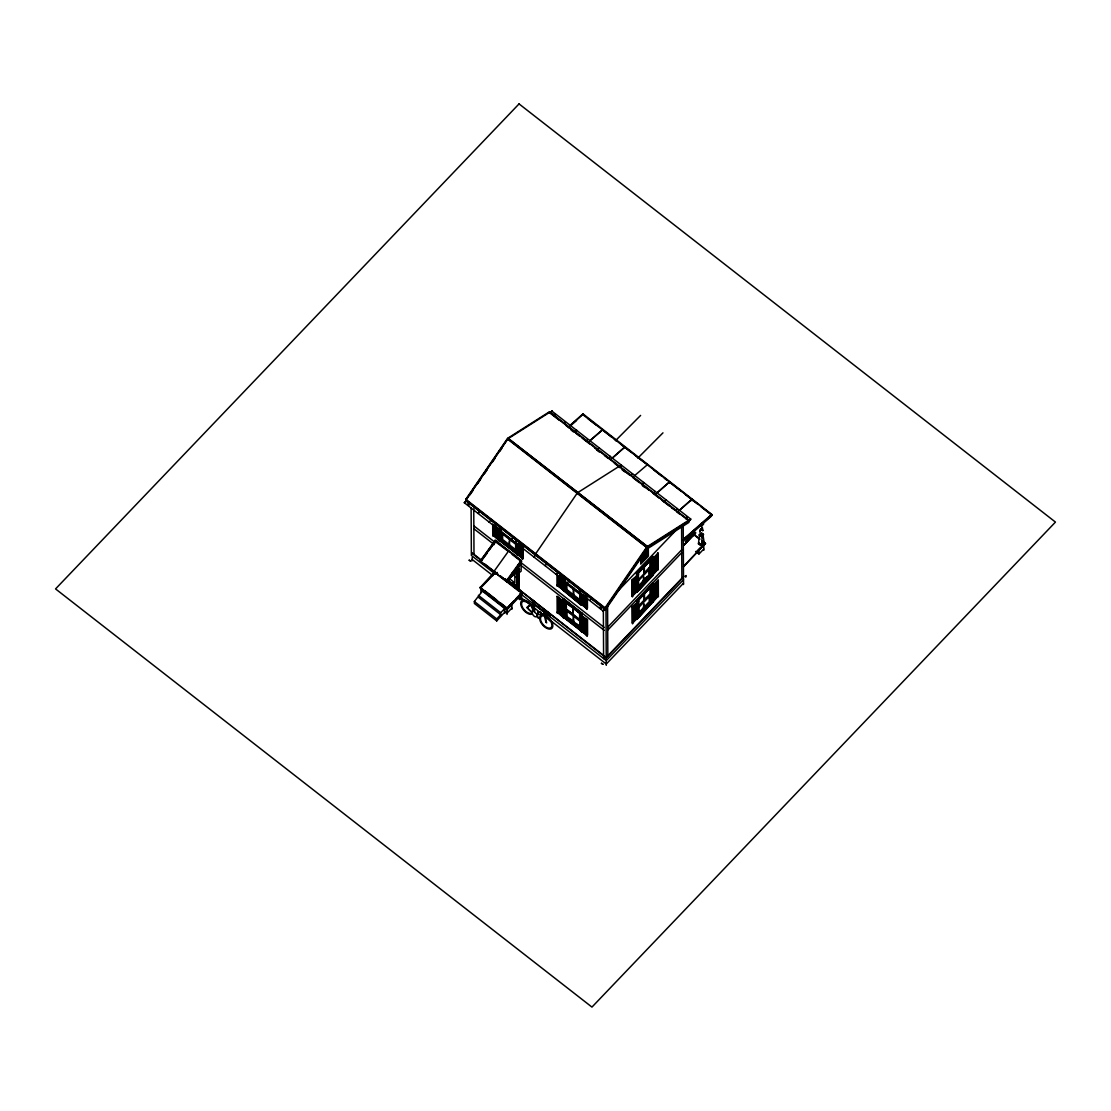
<?xml version="1.0" encoding="UTF-8"?>
<svg xmlns="http://www.w3.org/2000/svg" width="1111" height="1111" viewBox="0 0 1111 1111"><rect width="100%" height="100%" fill="white"/><g stroke="black" fill="none" stroke-linecap="round" stroke-linejoin="round"><path stroke-width="1.5" d="M703.638 543.487L704.291 542.793L701.569 546.293L698.43 543.848L699.083 543.001L701.569 545.626L703.638 542.696L704.291 543.446L702.832 533.835M551.973 411.167L690.764 519.087L690.223 520.17M546.862 563.388L546.543 564.18M576.678 430.151L574.97 432.415M558.028 572.109L557.028 573.818M569.179 580.845L567.193 582.928M580.359 589.552L580.234 590.01M610.203 456.288L608.703 458.44M632.562 473.717L630.562 475.397M643.727 482.424L643.422 483.216M664.211 502.144L666.058 499.881M677.252 508.56L675.988 510.532M657.101 570.012L658.337 569.749M657.24 596.926L658.476 596.676M521.323 557.208L522.698 559.305M585.58 607.3L586.955 609.397M585.719 634.228L587.094 636.325M684.959 576.192L686.195 575.567L685.751 577.206M466.176 501.103L466.273 500.228M490.826 520.323L490.979 519.434M551.514 412.042L551.973 411.126M535.655 554.889L534.419 556.639M598.996 447.789L597.774 449.538M591.524 598.44L590.302 600.204M604.884 609.231L466.273 500.617L464.287 502.7L465.328 502.311M654.879 491.354L653.643 493.103M466.176 501.061L465.037 502.561M490.854 520.309L489.007 522.073M502.019 529.017L501.158 530.253M565.374 421.916L563.485 423.152M700.305 529.641L699.777 532.155M702.096 528.475L701.985 527.669M702.485 527.975L701.041 529.197M702.096 529.044L702.499 528.558M700.374 533.808L701.083 535.627L702.471 534.169M501.158 530.239L500.561 540.529L498.756 539.446L498.464 540.529M564.985 617.522L563.152 616.452L562.86 617.549M647.13 546.334L646.491 547.362L507.741 439.192L508.046 438.331L647.13 546.334L508.046 438.331M546.57 564.166L545.14 565.652M643.436 483.202L641.741 484.104M580.095 590.302L578.4 591.607M465.828 499.311L507.588 438.359L549.514 411.737L689.209 520.628L688.917 522.406L647.282 548.834L605.537 609.661L465.842 500.755L465.828 499.311L605.523 608.203L605.537 609.661M507.588 438.887L465.842 499.839L605.523 608.731L647.282 547.792L690.264 520.184M466.301 499.672L508.046 438.734L549.987 412.098M469.995 494.812L472.897 490.59M477.716 483.563L480.605 479.341M484.452 473.703L487.354 469.481M492.173 462.454L495.062 458.232M499.881 451.191L501.811 448.386M577.123 493.27L535.683 553.75L535.988 554.889M605.051 607.842L646.81 546.904L688.737 520.267M605.523 608.203L647.282 547.265L689.209 520.628M519.031 591.33L519.629 589.913L519.031 591.33L480.188 561.152L495.145 540.585L521.448 561.083L506.505 581.664L521.448 561.972L521.448 560.555L495.131 540.057L495.145 541.46L508.296 551.431L493.895 571.554M480.327 561.194L495.145 540.807M480.66 561.513L495.603 540.946M482.132 559.833L487.41 552.861M488.812 550.639L493.576 544.071M506.033 581.303L520.976 560.722M506.644 581.706L521.448 561.305M551.5 412.014L550.5 413.07M479.063 512.532L479.799 510.727M587.358 439.97L586.344 441.025M620.382 466.717L621.355 465.037M702.888 524.739L703.541 523.961L702.777 523.475M699.694 534.044L698.43 543.848M701.569 546.293L702.138 535.946M646.533 552.389L642.13 557L642.144 561.735L641.658 556.625L643.255 554.931M646.533 552.778L642.13 557.389M646.533 553.181L642.13 557.791M646.533 553.57L642.13 558.18M646.546 553.972L642.13 558.583M646.546 554.361L642.144 558.972M646.546 554.764L642.144 559.375M646.546 555.153L642.144 559.763M646.546 555.556L642.144 560.166M646.546 555.944L642.144 560.555M646.56 556.347L642.144 560.958M479.063 512.532L477.938 513.421M620.632 466.412L619.869 467.148M604.287 610.147L603.19 611.064L464.287 502.7M522.114 549.584L516.601 545.584M516.629 552.917L516.601 546.112M515.601 553.32L515.768 541.099L515.601 553.32L522.809 558.514L523.142 548.653M522.128 550.112L522.156 556.903M586.372 599.676L580.859 595.69M579.789 590.844L579.859 603.412L587.066 608.606L580.692 603.231L580.664 596.426L586.358 600.301M579.859 603.412L580.15 591.302M586.414 606.995L586.386 600.204M586.525 626.59L580.803 622.827L580.956 615.813M580.734 612.605L580.011 613.369L579.998 630.34L587.205 635.534L580.845 630.145L580.997 623.132M586.483 619.799L586.33 626.812M587.136 619.827L579.914 614.633L587.136 619.827L587.205 635.534M579.998 630.34L580.261 613.397L564.694 601.634M651.893 559.416L658.143 553.25L658.226 568.957L652.463 575.47L651.893 559.416L652.463 575.47M586.552 633.923L586.525 627.118L582.358 624.243M652.379 559.763L658.143 553.25M657.268 554.722L652.837 559.722L652.851 566.416M652.851 560.111L657.24 554.625M652.851 560.513L657.268 555.514M652.851 560.902L657.268 555.917M652.851 561.305L657.268 556.305M652.851 561.694L657.268 556.708M652.851 562.097L657.281 557.097M652.865 562.485L657.281 557.5M652.865 562.888L657.281 557.889M652.865 563.277L657.281 558.291M652.865 563.68L657.281 558.68M652.865 564.082L657.281 559.083M652.865 564.471L657.295 559.472M652.865 564.874L657.295 559.875M652.879 565.263L657.295 560.263M652.879 565.666L657.295 560.666M652.879 566.054L657.295 561.055M652.879 567.054L657.504 561.597L657.476 554.806M652.879 567.443L657.268 561.958M652.893 567.846L657.309 562.846M652.893 568.235L657.309 563.235M652.893 568.638L657.309 563.638M652.893 569.026L657.309 564.041M652.893 569.429L657.309 564.43M652.893 569.818L657.323 564.832M652.893 570.221L657.323 565.221M652.907 570.61L657.323 565.624M652.907 571.012L657.323 566.013M652.907 571.401L657.323 566.416M652.907 571.804L657.323 566.804M652.907 572.193L657.323 567.207M652.907 572.596L657.337 567.596M652.907 572.984L657.337 567.999M652.921 573.387L657.337 568.388M651.976 575.123L657.74 568.61L657.656 552.903M652.518 586.691L658.281 580.178L652.032 586.344L652.115 602.051M652.99 586.65L657.406 581.65M652.99 587.039L657.379 581.553M652.99 587.441L657.406 582.442M652.99 587.83L657.406 582.831M652.99 588.233L657.406 583.233M652.99 588.622L657.42 583.622M653.004 589.024L657.42 584.025M653.004 589.413L657.42 584.414M653.004 589.816L657.42 584.817M653.004 590.205L657.42 585.205M653.004 590.608L657.42 585.608M653.004 590.996L657.434 585.997M653.004 591.399L657.434 586.4M653.018 591.788L657.434 586.789M653.018 592.191L657.434 587.191M653.018 592.58L657.434 587.58M653.018 592.982L657.434 587.983M652.99 593.343L657.656 588.524L657.615 581.72M653.018 593.968L657.448 588.983M653.032 594.371L657.406 588.872M653.032 594.76L657.448 589.774M653.032 595.163L657.448 590.163M653.032 595.552L657.448 590.566M653.032 595.954L657.448 590.955M653.032 596.357L657.462 591.358M653.032 596.746L657.462 591.746M653.046 597.149L657.462 592.149M653.046 597.537L657.462 592.538M653.046 597.94L657.462 592.941M653.046 598.329L657.462 593.33M653.046 598.732L657.462 593.732M653.046 599.121L657.476 594.121M653.046 599.523L657.476 594.524M653.06 599.912L657.476 594.913M653.06 600.315L657.476 595.315M653.032 600.676L657.684 595.843L657.656 589.052M652.601 602.398L658.365 595.871L658.281 580.178M504.783 613.369L504.755 608.522L482.41 591.108L474.369 601.495L474.383 603.481L496.728 620.91L504.769 612.105M694.458 531.919L692.82 533.683L694 534.627L695.625 532.891L694.458 531.919L693.056 533.391M549.987 412.625L688.764 520.767M552 410.917L550.014 413L559.444 420.389M683.334 540.21L711.957 514.935L582.775 414.597L582.969 413.861L569.971 425.457M501.478 532.1L500.88 532.725L515.782 544.334M498.964 540.029L517.587 554.542L498.478 539.738M515.726 552.167L500.825 540.557L502.228 539.071M513.31 536.891L511.352 539.335M500.353 575.942L521.962 592.788L507.074 608.828L480.063 587.775L494.95 571.734L497.659 573.832M480.063 587.775L494.95 572.193M480.535 588.136L495.423 572.554M497.27 572.484L496.673 573.915L497.284 573.276M524.475 545.598L522.517 548.042M624.924 447.441L625.118 446.705L612.105 458.176M510.907 577.081L518.934 571.332L519.517 569.276L513.379 573.679L512.213 572.776M533.669 556.792L534.433 556.625M683.487 577.123L606.231 657.962L517.059 587.913M496.728 620.91L496.714 618.924L500.742 614.716L500.728 612.73L504.755 608.522M513.699 601.037L507.019 608.036L507.047 614.439M515.921 598.718L521.503 592.885L521.531 599.287M521.962 592.788L507.074 608.356L480.063 587.302M521.503 594.538L507.019 609.689L480.952 589.358M635.436 455.649L647.463 464.662L634.353 475.827M511.865 608.064L507.047 613.119L503.686 610.508M556.028 574.206L557.028 573.804M566.485 589.177L565.055 590.677L565.027 581.136M565.11 601.759L565.193 617.591L566.624 616.091M580.775 620.73L580.178 621.355L565.277 609.745L565.888 609.106L572.651 614.397M580.636 593.802L580.039 594.441L565.138 582.817M563.36 617.036L581.983 631.562L562.874 616.744M579.956 602.287L565.082 590.649M581.636 604.051L581.345 605.148L562.735 589.83L581.372 605.134M675.238 510.268L671.516 507.769M563.069 600.357L581.692 614.883L581.886 613.078L581.9 616.438M691.972 499.714L692.167 498.992L679.168 510.449M641.672 561.374L646.505 556.319L646.491 553.153M642.144 561.735L646.977 556.68L646.949 551.931L641.658 556.625M617.119 591.899L678.016 528.183M636.561 576.401L636.534 573.04L652.865 556.375L652.879 557.958L636.784 574.804L636.77 573.22L652.865 556.375M581.775 630.979L581.484 632.076M636.77 573.484L652.865 556.639M638.2 576.553L637.95 573.151L651.227 559.25L651.31 575.359M637.978 573.165L651.254 559.277M605.037 608.397L603.092 611.008M688.778 521.17L690.764 519.087M645.574 571.582L650.254 566.679L650.296 574.804L638.589 587.052M638.436 579.692L650.254 567.082L650.963 567.624L638.089 581.095M642.464 581.511L647.144 576.609M637.77 586.636L649.241 574.637L649.213 568.957M638.242 588.913L651.143 575.456L651.227 559.25M638.033 589.247L651.352 575.373M651.546 575.54L652.962 574.068L652.935 570.846M642.38 585.497L636.631 591.51L637.214 591.955L653.282 575.109L652.962 574.068M644.686 583.094L652.726 574.679L652.712 571.318M637.214 591.955L653.282 574.318M692.903 533.544L685.265 541.543L686.404 542.543L684.209 544.89L693.361 535.321M703.541 523.961L701.43 526.17L700.666 525.684M684.223 544.821L695.625 532.891M607.689 627.243L681.723 549.778M607.703 630.145L681.737 552.681M636.909 600.412L652.768 583.122L652.796 586.483M649.588 594.746L649.629 601.093L651.685 602.468L651.365 586.177L638.325 600.259M699.791 535.321L699.027 534.822L701.485 536.724L703.596 534.516L701.152 532.613M638.686 605.856L649.227 594.829M641.033 603.801L646.894 597.676M638.575 606.62L650.046 594.621L650.004 587.525M638.228 608.023L651.102 594.552L650.393 593.996M696.611 551.417L700.18 547.681M637.922 613.564L649.38 601.565L649.352 595.885M684.362 565.471L705.485 543.376L702.749 541.238M683.543 566.763L705.485 543.376M638.742 613.966L650.435 601.718L650.407 595.232M638.325 600.009L638.408 616.355L651.463 602.273M638.214 616.202L651.49 602.301M651.685 602.468L653.449 601.273L637.325 618.869L636.77 618.438L645.977 608.814M637.325 618.869L653.421 601.232M703.777 549.028L698.944 554.083L695.597 551.473M683.487 576.595L606.231 657.434L505.227 578.887M683.501 579.761L606.245 660.601L520.045 593.385M683.515 583.192L606.273 664.031L521.517 597.968L519.92 599.648L517.684 597.899M615.536 440.65L640.616 415.417M637.881 458.065L662.975 432.846M498.77 532.516L493.701 527.433M493.742 534.766L493.701 527.961M499.756 529.475L499.394 540.863L492.756 535.085L493.159 529.975M498.783 531.877L498.547 528.294M498.825 539.196L498.783 532.405M563.041 581.97L557.958 577.539M558 584.858L557.958 578.067M557.014 585.178L564.069 590.566L557.014 585.178L556.958 574.179M563.083 589.302L563.041 582.497L557.93 578.164M557.069 596.399L564.138 601.787L563.791 617.883L557.153 612.092L557.069 596.399L563.708 602.176L563.791 617.883M563.18 608.897L557.889 604.662L558.055 597.662M558.139 611.786L558.097 604.981M563.152 602.093L562.971 609.092M557.153 612.092L564.221 617.48M563.221 616.216L563.194 609.425L558.069 605.092M631.728 580.039L638.575 574.429L632.159 580.428L632.242 596.135L632.159 580.428M632.728 580.428L637.839 575.915L637.867 582.72L632.728 587.122M632.728 580.817L637.839 575.915M632.728 581.22L637.645 576.623M632.728 581.608L637.645 577.012M632.728 582.011L637.645 577.414M632.728 582.4L637.658 577.803M632.742 582.803L637.658 578.206M632.742 583.192L637.658 578.595M632.742 583.594L637.658 578.998M632.742 583.983L637.658 579.386M632.742 584.386L637.658 579.789M632.742 584.775L637.672 580.178M632.756 585.178L637.672 580.581M632.756 585.566L637.672 580.97M632.756 585.969L637.672 581.372M632.756 586.358L637.672 581.761M632.756 586.761L637.672 582.164M632.756 587.761L636.45 584.303M632.77 588.15L637.658 583.053M632.77 588.552L637.686 583.942M632.77 588.941L637.686 584.344M632.77 589.344L637.686 584.733M632.77 589.733L637.686 585.136M632.77 590.135L637.7 585.525M632.784 590.524L637.7 585.928M632.784 590.927L637.7 586.316M632.784 591.316L637.7 586.719M632.784 591.719L637.7 587.108M632.784 592.107L637.7 587.511M632.784 592.51L637.7 587.9M632.784 592.899L637.714 588.302M632.798 593.302L637.714 588.705M632.798 593.691L637.714 589.094M632.798 594.093L637.714 589.497M631.798 595.746L637.908 590.038L637.881 583.247M632.242 596.135L638.658 590.135L638.394 572.596M631.867 606.967L638.728 601.357L632.312 607.356L632.395 623.063L632.312 607.356M632.867 607.342L637.978 602.842L638.02 609.633L632.867 614.05M632.867 607.745L637.978 602.842M632.867 608.134L637.783 603.537M632.867 608.536L637.783 603.94M632.867 608.939L637.797 604.328M632.881 609.328L637.797 604.731M632.881 609.731L637.797 605.12M632.881 610.12L637.797 605.523M632.881 610.522L637.797 605.912M632.881 610.911L637.797 606.314M632.881 611.314L637.811 606.703M632.895 611.703L637.811 607.106M632.895 612.105L637.811 607.495M632.895 612.494L637.811 607.898M632.895 612.897L637.811 608.286M632.895 613.286L637.811 608.689M632.895 613.689L637.811 609.078M632.909 614.675L638.02 610.161L638.047 616.966L632.909 621.368M633.131 621.563L633.103 614.772L638.02 610.161M632.909 615.077L637.825 610.481M632.909 615.466L637.825 610.869M632.909 615.869L637.825 611.272M632.909 616.258L637.825 611.661M632.909 616.661L637.839 612.064M632.923 617.049L637.839 612.453M632.923 617.452L637.839 612.855M632.923 617.841L637.839 613.244M632.923 618.244L637.839 613.647M632.923 618.633L637.839 614.036M632.923 619.035L637.839 614.439M632.923 619.424L637.853 614.827M632.937 619.827L637.853 615.23M632.937 620.216L637.853 615.619M632.937 620.618L637.853 616.022M632.937 621.021L637.853 616.411M632.395 623.063L638.797 617.049L638.533 599.523M702.083 525.586L701.43 526.17L701.402 523.267M570.096 425.735L583.011 414.347M571.387 425.027L576.553 420.472M589.76 440.748L602.759 429.818M589.649 440.984L602.565 429.596M611.994 458.412L624.924 447.025M655.518 494.173L669.822 481.563L669.627 483.368M655.407 494.395L669.627 481.868M679.057 510.685L691.972 499.297L691.986 500.783M684.404 538.46L711.526 514.546L711.54 516.032L684.404 539.96M683.348 539.765L711.957 514.935M684.404 538.877L689.57 534.322M692.153 532.044L711.526 514.962M577.748 492.617L619.369 466.189L619.369 467.634M700.791 529.211L699.847 531.35M702.208 528.503L701.041 528.864M702.221 529.086L700.472 529.197M518.934 572.887L521.156 571.123L521.101 561.402L512.143 554.417M632.395 596.954L633.589 594.649M632.534 623.868L633.728 621.577M699.083 543.001L701.527 545.709L703.638 542.696M516.462 576.401L517.184 576.915M480.188 561.152L507.047 581.803M506.783 581.122L508.519 580.359L521.115 563.027L520.059 562.208M685.89 518.754C688.945 519.629 686.001 515.435 685.626 518.393M700.499 525.031L701.638 525.225L702.346 523.906M701.583 529.155L702.291 529.461M701.541 529.253L702.735 530.336M701.541 529.53L702.305 529.975M544.959 613.3C551.25 615.369 540.765 605.717 545.195 615.48L545.918 615.786A8.555 4.68 49 0 1 552.348 627.826A8.555 4.68 49 0 1 541.321 623.229A8.555 4.68 49 0 1 544.209 615.077L544.418 614.133L536.724 614.689L538.529 618.188L536.655 616.286A2.805 1.528 49 0 1 534.585 616.438A2.805 1.528 49 0 1 532.53 613.869L532.183 614.133A8.555 4.68 49 0 1 523.253 609.675A8.555 4.68 49 0 1 521.684 600.745A8.555 4.68 49 0 1 530.35 603.648L531.183 604.662L533.266 603.37L533.016 601.19C527.156 595.246 538.918 604.898 533.752 601.759L533.947 603.662L544.223 611.661L544.321 609.939L550.334 613.939L550.153 616.591L549.806 614.494L547.306 615.161L544.987 613.73M657.309 568.749L657.518 562.124M652.851 566.943L652.893 573.748M652.949 586.552L653.226 593.524M652.99 593.871L653.268 600.843M517.934 543.46L520.698 545.445M517.934 543.848L522.087 546.834M517.934 544.251L522.087 547.237M516.559 543.64L522.087 547.64M516.559 544.043L522.087 548.029M516.559 544.432L522.087 548.431M516.559 544.834L522.087 548.82M516.573 545.223L522.101 549.223M516.573 546.223L522.101 550.209M516.407 546.334L522.101 550.612M583.581 594.94L586.344 596.94M516.573 547.015L522.101 551M580.817 593.343L586.344 597.329M516.573 547.417L522.101 551.403M580.817 593.746L586.344 597.732M516.587 547.806L522.114 551.792M580.817 594.135L586.344 598.121M516.587 548.209L522.114 552.195M580.817 594.538L586.344 598.523M516.587 548.598L522.114 552.584M580.817 594.927L586.344 598.912M516.587 549.001L522.114 552.986M580.831 595.329L586.358 599.315M516.587 549.389L522.114 553.375M516.587 549.792L522.114 553.778M516.601 550.181L522.114 554.167M580.664 596.426L586.191 600.412M516.601 550.584L522.128 554.57M580.831 596.718L586.358 600.704M580.831 597.107L586.358 601.093M516.601 550.973L522.128 554.958M580.831 597.51L586.358 601.495M516.601 551.375L522.128 555.361M516.601 551.764L522.128 555.75M580.845 597.899L586.372 601.884M580.845 598.301L586.372 602.287M516.601 552.167L522.128 556.153M580.845 598.69L586.372 602.676M516.601 552.556L522.128 556.542M580.845 599.093L586.372 603.079M580.845 599.482L586.372 603.467M515.99 552.889L523.198 558.083M580.845 599.884L586.372 603.87M580.859 600.273L586.372 604.259M580.859 600.676L586.386 604.662M580.859 601.065L586.386 605.064M580.859 601.468L586.386 605.453M580.859 601.856L586.386 605.856M580.859 602.259L586.386 606.245M580.859 602.648L586.386 606.648M580.761 616.022L586.455 619.896M580.942 616.313L586.469 620.299M580.942 616.702L586.469 620.688M580.942 617.105L586.469 621.091M580.942 617.494L586.469 621.48M580.942 617.897L586.469 621.882M580.942 618.285L586.469 622.271M580.942 618.688L586.469 622.674M580.956 619.077L586.483 623.063M580.956 619.48L586.483 623.465M580.956 619.869L586.483 623.854M580.956 620.271L586.483 624.257M580.956 620.66L586.483 624.646M580.956 621.063L586.483 625.049M580.956 621.452L586.483 625.437M580.97 621.854L586.497 625.84M580.97 622.243L586.497 626.229M580.803 623.354L586.497 627.632M580.97 624.035L586.497 628.021M580.984 624.424L586.511 628.423M580.984 624.826L586.511 628.812M580.984 625.215L586.511 629.215M580.984 625.618L586.511 629.604M580.984 626.021L586.511 630.006M580.984 626.41L586.511 630.395M580.997 626.812L586.511 630.798M580.997 627.201L586.525 631.187M580.997 627.604L586.525 631.59M580.997 627.993L586.525 631.978M580.997 628.395L586.525 632.381M580.997 628.784L586.525 632.77M580.997 629.187L586.525 633.173M581.011 629.576L586.539 633.562M582.969 413.861L711.957 514.546M588.233 418.833L596.051 424.944M603.884 431.04L611.772 437.192M614.397 439.248L617.036 441.289M620.98 444.372L631.492 452.566M653.851 469.995L661.739 476.147M664.364 478.188L666.989 480.244M670.933 483.313L681.46 491.52M685.404 494.589L697.194 503.783M701.097 506.838L711.762 515.143M565.971 425.485L569.707 428.388M575.915 433.234L579.636 436.137M582.122 438.067L589.566 443.872M594.538 447.747L599.496 451.621M604.467 455.496L608.189 458.399M614.397 463.231L619.424 467.217M623.09 470.009L629.298 474.855M633.034 477.758L639.242 482.591M642.963 485.507L649.171 490.34M652.893 493.242L659.101 498.089M661.587 500.019L669.03 505.824M676.599 511.727L679.293 513.824M571.012 429.943L573.707 432.04M596.538 449.83L599.218 451.927M622.063 469.731L624.743 471.828M642.2 485.438L644.894 487.535M693.167 533.78L700.013 539.113M693.181 534.238L698.652 538.502M702.194 541.154L705.485 543.835M507.741 438.831L646.491 547.001M650.213 558.958L651.06 559.625M650.352 585.886L651.199 586.539M501.991 532.655L515.268 542.987M566.249 582.747L579.525 593.093M509.491 541.168L509.032 544.501M515.907 549.848L502.63 539.502L502.603 533.835M566.249 589.122L580.164 599.94M516.421 551.431L501.519 539.821L501.478 531.697M580.678 601.523L565.777 589.913L565.749 583.414M500.561 540.529L515.948 552.486L517.379 553.958L517.087 555.056M473.841 525.836L495.575 542.765M520.017 561.833L604.217 627.465M473.855 528.739L494.228 544.612M520.031 564.735L604.231 630.381M581.692 613.3L563.263 598.565L563.277 601.926M563.069 599.037L581.692 613.564M517.851 565.249L518.906 566.068L518.92 569.707L516.587 567.888M567.235 609.772L579.428 619.271M573.415 617.813L573.901 621.882M580.303 626.868L567.041 616.522L566.999 610.842M570.582 619.369L573.304 621.48L573.401 614.425M576.012 623.59L578.72 625.701M580.817 628.451L565.916 616.827L565.874 608.717M564.957 617.549L580.345 629.493L580.136 613.244L565.235 601.62L565.277 609.745M510.213 579.234L514.865 582.858L514.824 575.276M512.685 582.664L516.546 585.678M508.213 580.275L517.24 587.316M472.133 552.889L481.813 560.444M472.133 553.417L481.716 560.888M504.977 579.012L515.921 587.552M505.172 579.428L515.685 587.636M485.021 564.152L497.659 574.04M500.353 576.137L521.962 592.982M518.893 590.844L521.962 593.246M472.147 556.055L495.437 574.206M472.161 559.486L492.867 575.623M484.854 590.76L496.589 599.912M500.492 602.954L507.477 608.397M478.383 595.315L500.728 612.73M478.397 597.287L500.742 614.716M474.369 601.495L496.714 618.924M692.097 531.975L694.597 534.002M692.57 533.96L693.75 534.905L692.764 535.96L691.611 535.03M632.701 580.331L632.951 587.316M632.728 587.65L632.77 594.454M632.839 607.245L633.089 614.244M638.797 617.049L638.283 600.968M559.18 575.512L562.999 578.831M559.18 575.901L562.999 579.234M559.194 576.303L562.999 579.623M557.916 575.581L563.013 580.025M557.916 575.984L563.013 580.414M557.916 576.373L563.013 580.817M557.93 576.776L563.013 581.206M557.93 577.164L563.013 581.608M557.75 578.262L563.027 582.997M557.93 578.956L563.027 583.4M557.944 579.359L563.027 583.789M557.944 579.748L563.027 584.192M557.944 580.15L563.027 584.58M493.659 524.698L498.742 529.142M557.944 580.539L563.027 584.983M557.944 580.942L563.041 585.372M493.659 525.1L498.742 529.53M557.944 581.331L563.041 585.775M493.659 525.489L498.756 529.933M493.659 525.892L498.756 530.322M557.944 581.733L563.041 586.164M557.958 582.122L563.041 586.566M493.659 526.281L498.756 530.725M557.958 582.525L563.041 586.955M493.673 526.683L498.756 531.114M557.958 582.914L563.041 587.358M493.673 527.072L498.756 531.516M557.958 583.317L563.041 587.747M557.958 583.706L563.055 588.15M557.958 584.108L563.055 588.538M493.492 528.169L498.575 532.6M493.673 528.475L498.77 532.905M557.972 584.497L563.055 588.941M493.673 528.864L498.77 533.308M493.687 529.267L498.77 533.697M493.687 529.655L498.77 534.099M493.687 530.058L498.77 534.488M493.687 530.447L498.77 534.891M493.687 530.85L498.783 535.28M493.687 531.239L498.783 535.683M493.687 531.641L498.783 536.071M493.701 532.03L498.783 536.474M493.701 532.433L498.783 536.863M493.701 532.822L498.783 537.266M493.701 533.224L498.783 537.655M493.701 533.613L498.797 538.057M493.701 534.016L498.797 538.446M493.715 534.405L498.797 538.849M493.187 534.683L499.811 540.474M557.847 597.857L563.124 602.204M558.041 598.149L563.124 602.593M558.041 598.551L563.124 602.995M558.041 598.94L563.124 603.384M558.041 599.343L563.124 603.787M558.041 599.732L563.138 604.176M558.041 600.134L563.138 604.578M558.055 600.523L563.138 604.967M558.055 600.926L563.138 605.37M558.055 601.329L563.138 605.759M558.055 601.718L563.138 606.162M558.055 602.12L563.152 606.55M558.055 602.509L563.152 606.953M558.055 602.912L563.152 607.342M558.069 603.301L563.152 607.745M558.069 603.704L563.152 608.134M558.069 604.092L563.152 608.536M557.889 605.189L562.971 609.62M558.069 605.481L563.166 609.925M558.083 605.884L563.166 610.314M558.083 606.273L563.166 610.717M558.083 606.675L563.166 611.106M558.083 607.064L563.166 611.508M558.083 607.467L563.18 611.897M558.083 607.856L563.18 612.3M558.083 608.259L563.18 612.689M558.097 608.647L563.18 613.091M558.097 609.05L563.18 613.48M558.097 609.439L563.18 613.883M558.097 609.842L563.18 614.286M558.097 610.231L563.194 614.675M558.097 610.633L563.194 615.077M558.111 611.022L563.194 615.466M558.111 611.425L563.194 615.869M700.722 536.044L701.485 536.724M702.138 527.628L702.707 530.53L702.152 529.794M556.972 586.122L558.319 586.08M557.111 613.05L558.458 613.008M492.673 535.946L494.062 535.988M691.611 532.155L691.834 533.794M702.735 530.058L702.791 530.766M702.305 527.517L702.346 528.6M703.763 545.598L703.791 550.348M698.93 550.653L698.944 553.82M683.209 524.434L683.529 584.511M681.598 526.128L681.876 578.275M653.004 583.303L653.018 584.886L636.922 601.731L636.672 599.968L636.7 603.315M651.365 586.177L651.282 602.384L651.06 586.427M650.921 559.513L651.115 575.429L649.491 574.165L649.449 567.832M649.866 562.013L649.907 567.693M649.56 567.763L649.602 574.248M649.713 594.691L649.741 601.176M644.338 566.388L644.366 573.484M644.477 593.316L644.505 600.398M643.936 566.804L643.963 573.901M644.074 593.732L644.102 600.829M643.713 580.428L643.686 576.734L643.311 580.845M643.852 607.356L643.838 603.648L643.45 607.773M607.578 605.273L607.842 655.74M605.981 608.647L606.273 665.35M603.356 610.731L603.606 658.642M587.4 598.76L587.455 608.175M587.511 619.396L587.594 635.103M587.011 597.621L587.066 608.606M586.177 599.107L586.191 599.884M580.636 592.121L580.664 595.899M579.914 591.177L580.011 602.787L564.638 590.802L564.791 579.331M579.623 612.911L579.664 620.007L566.388 609.661L566.36 602.565M573.72 587.858L573.762 594.954M573.262 587.497L573.29 594.593M573.22 607.925L573.262 615.022M572.762 608.8L572.79 614.661M566.86 583.928L566.888 589.594M564.902 601.412L564.791 617.73M564.013 579.567L564.069 590.566M563.583 579.97L563.652 590.969M562.833 581.4L562.833 582.178M557.736 576.956L557.736 577.734M549.514 411.737L549.528 413.181M522.753 547.529L522.809 558.514M521.92 549.015L521.934 549.792M519.892 596.218L519.906 599.385M518.934 571.332L518.726 589.58L518.643 572.318M516.99 573.207L517.046 587.941M516.782 571.776L516.865 588.122M516.379 542.015L516.407 545.807M511.852 604.634L511.879 609.384M509.463 537.766L509.505 544.862M500.769 531.044L500.797 540.571M500.325 529.447L500.381 540.71M499.325 528.308L499.394 540.863M493.478 526.864L493.478 527.642M492.701 524.086L492.756 535.085M480.938 587.705L480.966 592.524M473.758 508.866L473.994 554.333M472.161 557.639L472.175 560.805M471.12 507.644L471.37 555.556M533.03 610.328C533.086 615.313 522.781 604.939 531.169 605.62L533.03 610.328M533.919 610.8L534.266 611.953L533.419 604.676L531.766 605.37L533.919 610.8M537.668 612.092C540.14 614.869 535.696 614.272 534.808 612.189L534.016 604.342L544.279 612.23L544.279 613.411C538.363 615.272 543.973 610.925 537.668 612.092M515.81 577.067L516.712 577.901L515.81 577.067M545.793 621.757L546.598 622.91L545.376 616.369L551.07 621.979A7.43 4.055 49 0 1 548.876 628.159A7.43 4.055 49 0 1 540.89 620.91A7.43 4.055 49 0 1 544.473 615.98L545.82 621.771M547.667 613.855L547.223 614.494L547.667 613.855M532.405 612.564L532.391 612.592A7.43 4.055 49 0 1 523.989 609.606A7.43 4.055 49 0 1 523.045 601.232L527.031 601.856L529.933 604.12L530.655 604.981L526.656 607.509L532.405 612.564M467.856 504.158C467.425 507.491 471.328 503.172 467.856 504.158M553.556 414.486C553.125 417.805 557.028 413.5 553.556 414.486M600.107 607.245C599.676 610.578 603.565 606.273 600.107 607.245M469.175 560.208L470.703 561.138L469.175 560.208M601.426 663.295L602.94 664.225L601.426 663.295M519.045 103.906L55.55 588.913L591.955 1007.094L1055.45 522.087L519.045 103.906M648.352 549.528L640.7 557.528L640.741 564.124L648.38 556.125L648.352 549.528"/></g></svg>
